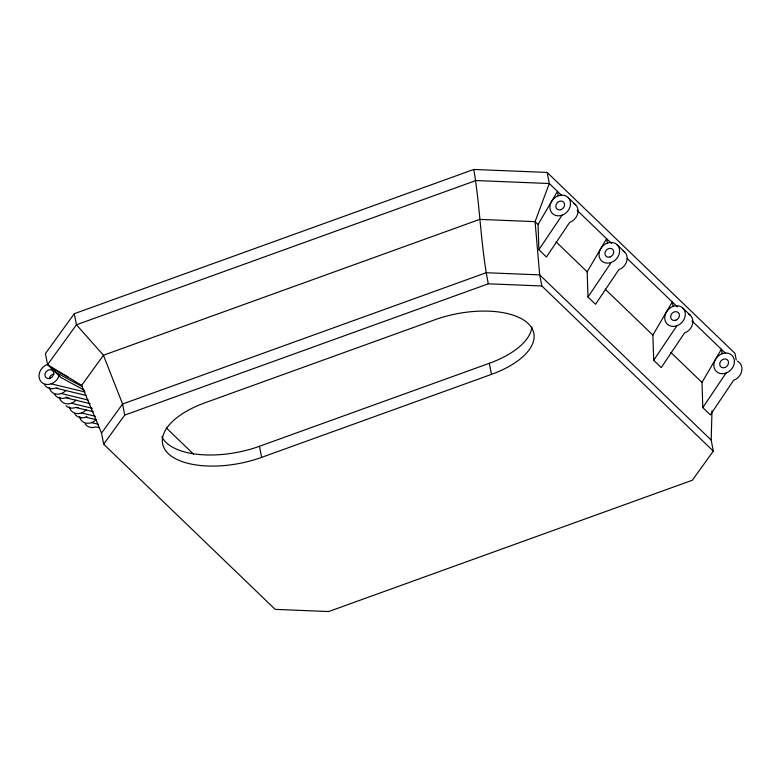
<?xml version="1.0" encoding="UTF-8"?>
<svg xmlns="http://www.w3.org/2000/svg" width="781" height="781" viewBox="0 0 781 781"><rect width="100%" height="100%" fill="white"/><g stroke="black" fill="none" stroke-linecap="round" stroke-linejoin="round"><path stroke-width="1.17" d="M736.249 359.982L734.96 353.334L547.149 172.435L473.764 169.457L74.283 313.708L45.425 353.608L47.582 364.688L81.654 385.375L101.52 433.113L103.668 444.194L275.156 609.365L328.694 611.543L692.269 480.256L713.326 451.145L711.179 440.064L712.008 410.835M573.586 203.314A11.198 9.382 -46.1 0 1 577.833 213.086A11.198 9.382 -46.1 0 1 569.642 222.448L546.436 256.988L538.88 249.705L538.06 224.518L557.468 191.384L558.317 195.777M622.691 250.613A11.198 9.382 -46.1 0 1 626.938 260.395A11.198 9.382 -46.1 0 1 618.757 269.757L595.542 304.287L587.986 297.014L587.175 271.827L606.573 238.693L607.433 243.086M688.403 313.903A11.198 9.382 -46.1 0 1 692.649 323.676A11.198 9.382 -46.1 0 1 684.459 333.038L661.243 367.578L653.697 360.295L652.877 335.108L672.285 301.974L673.134 306.367M737.508 361.203A11.198 9.382 -46.1 0 1 741.755 370.985A11.198 9.382 -46.1 0 1 733.574 380.347L710.359 414.877L702.802 407.604L701.982 382.417L721.39 349.273L722.249 353.676M538.88 249.705L562.086 215.175A11.198 9.382 -46.1 0 0 568.031 197.466L575.577 204.739M587.986 297.014L611.201 262.475A11.198 9.382 -46.1 0 0 617.136 244.765L624.693 252.048M653.697 360.295L676.902 325.765A11.198 9.382 -46.1 0 0 682.838 308.056L690.394 315.329M702.802 407.604L726.018 373.064A11.198 9.382 -46.1 0 0 731.953 355.355A11.198 9.382 -46.1 0 0 714.42 361.681A11.198 9.382 -46.1 0 0 726.018 373.064M81.654 385.375L103.443 355.248L479.671 219.393L535.073 221.648L538.06 224.518M101.52 433.113L122.578 404.002L486.153 272.725L539.691 274.892L711.179 440.064M103.668 444.194L124.726 415.082L488.31 283.806L541.848 285.983L713.326 451.145M161.804 436.716A71.989 33.905 -11 0 0 259.477 446.283L489.326 363.292A71.989 33.905 -11 0 0 531.881 326.995M261.635 457.373L491.483 374.372A71.989 33.905 -11 0 0 528.21 323.588A71.989 33.905 -11 0 0 434.812 319.79L204.964 402.791A71.989 33.905 -11 0 0 168.237 453.576A71.989 33.905 -11 0 0 261.635 457.373L259.477 446.283M51.195 383.832L85.012 391.974M85.92 395.381L55.607 388.079A11.198 9.382 -46.1 0 1 44.429 384.418M61.269 393.536L88.097 399.999M90.166 403.679L65.682 397.783A11.198 9.382 -46.1 0 1 54.504 394.122M71.344 403.24L92.334 408.297M93.242 411.694L75.757 407.477A11.198 9.382 -46.1 0 1 66.043 405.798M81.419 412.944L95.409 416.312M96.327 419.709L85.832 417.181A11.198 9.382 -46.1 0 1 74.654 413.53M91.494 422.638L98.494 424.327M99.402 427.734L95.907 426.885A11.198 9.382 -46.1 0 1 85.149 423.937M50.706 367.705L68.162 377.184M55.119 371.951L81.868 386.478M84.328 390.197L60.781 377.408L47.582 364.688L76.44 324.789L475.922 180.538L549.297 183.525L561.666 195.426M577.139 210.333L611.611 243.535M627.153 258.501L677.312 306.826M691.956 320.923L725.588 353.324M556.004 241.807L587.175 271.827M605.138 289.136L652.877 335.108M670.82 352.397L701.982 382.417M166.314 427.92L193.512 454.112M50.736 388.909L49.271 387.493A11.198 9.382 -46.1 0 0 66.082 390.402M60.811 398.613L59.336 397.197A11.198 9.382 -46.1 0 0 76.157 400.106M80.96 418.011L79.486 416.595A11.198 9.382 -46.1 0 0 96.307 419.514M547.149 172.435L549.297 183.525L535.073 221.648L539.691 274.892L541.848 285.983M473.764 169.457C480.325 207.287 480.676 246.093 488.31 283.806M489.326 363.292L491.483 374.372M124.726 415.082L122.578 404.002L103.443 355.248L76.44 324.789L74.283 313.708M611.201 262.475A11.198 9.382 -46.1 0 1 599.603 251.101A11.198 9.382 -46.1 0 1 617.136 244.765M562.086 215.175A11.198 9.382 -46.1 0 1 550.498 203.792A11.198 9.382 -46.1 0 1 568.031 197.466M676.902 325.765A11.198 9.382 -46.1 0 1 665.314 314.382A11.198 9.382 -46.1 0 1 682.838 308.056M87.111 416.995A4.803 4.022 -46.1 0 1 86.261 416.38M86.232 409.81A11.198 9.382 -46.1 0 1 69.411 406.901M78.071 407.623A4.803 4.022 -46.1 0 1 77.036 407.291M69.118 397.959A4.803 4.022 -46.1 0 1 67.996 397.92M66.971 397.588A4.803 4.022 -46.1 0 1 66.112 396.973M57.921 388.216A4.803 4.022 -46.1 0 1 56.896 387.884M59.024 375.817A11.198 9.382 -46.1 0 1 41.491 382.143A11.198 9.382 -46.1 0 1 47.426 364.434M49.32 378.814A4.803 4.022 -46.1 0 1 54.065 373.962M610.127 256.939A4.803 4.022 -46.1 0 0 612.665 249.344A4.803 4.022 -46.1 0 0 605.158 252.058A4.803 4.022 -46.1 0 0 610.127 256.939M561.012 209.63A4.803 4.022 -46.1 0 0 563.56 202.045A4.803 4.022 -46.1 0 0 556.043 204.759A4.803 4.022 -46.1 0 0 561.012 209.63M724.934 367.529A4.803 4.022 -46.1 0 0 727.482 359.934A4.803 4.022 -46.1 0 0 719.975 362.648A4.803 4.022 -46.1 0 0 724.934 367.529M675.829 320.22A4.803 4.022 -46.1 0 0 678.377 312.634A4.803 4.022 -46.1 0 0 670.859 315.348A4.803 4.022 -46.1 0 0 675.829 320.22M50.121 378.287A4.803 4.022 -46.1 0 0 52.669 370.702A4.803 4.022 -46.1 0 0 45.152 373.416A4.803 4.022 -46.1 0 0 50.121 378.287"/></g></svg>
